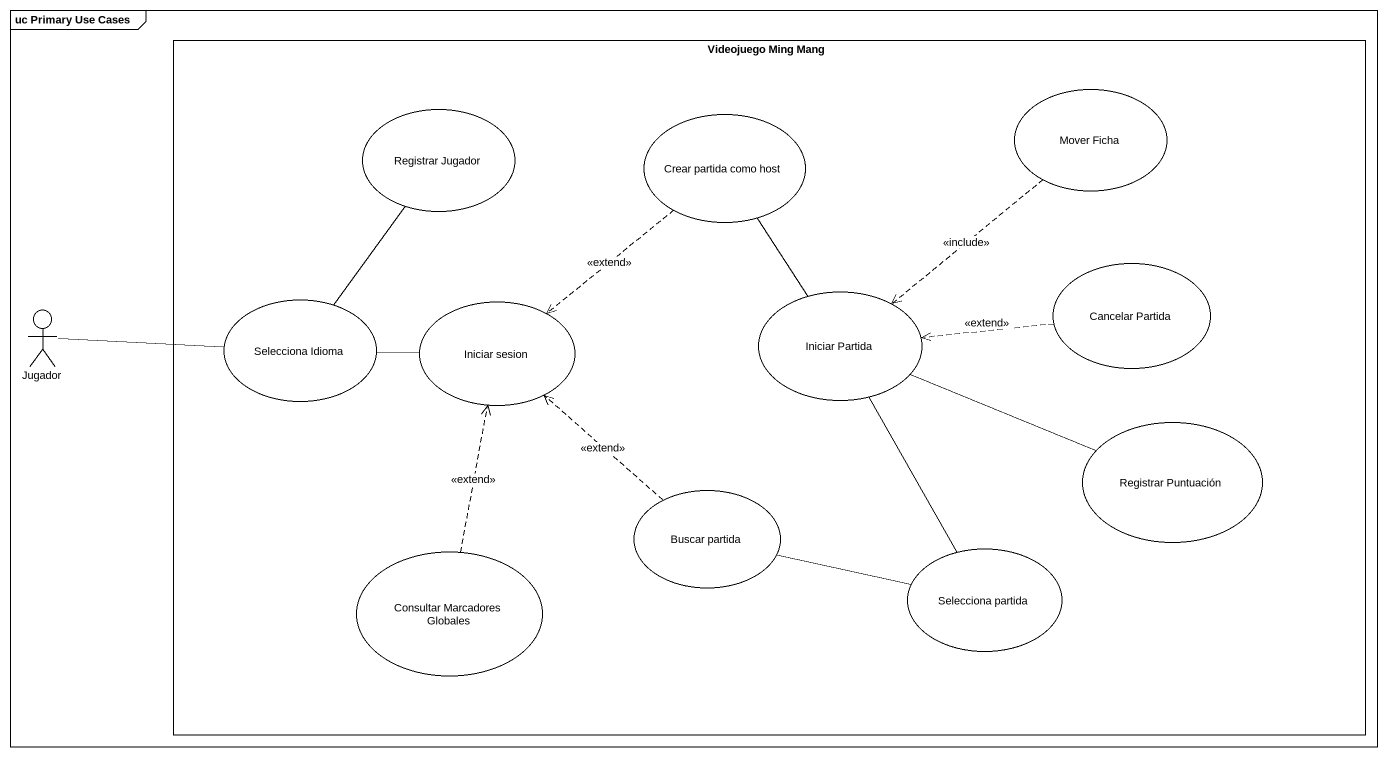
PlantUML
@startuml
mainframe uc Primary Use Cases
rectangle "Videojuego Ming Mang" as Videojuego_Ming_Mang {
  usecase "Mover Ficha" as Mover_Ficha
  usecase "Registrar Jugador" as Registrar_Jugador
  usecase "Crear partida como host" as Crear_partida_como_host
  usecase "Cancelar Partida" as Cancelar_Partida
  usecase "Selecciona Idioma" as Selecciona_Idioma
  usecase "Iniciar sesion" as Iniciar_sesion
  usecase "Iniciar Partida" as Iniciar_Partida
  usecase "Registrar Puntuación" as Registrar_Puntuación
  usecase "Buscar partida" as Buscar_partida
  usecase "Consultar Marcadores Globales" as Consultar_Marcadores
  usecase "Selecciona partida" as Selecciona_partida
}
actor Jugador
Mover_Ficha ..> Iniciar_Partida : <<include>>
Registrar_Jugador -- Selecciona_Idioma
Crear_partida_como_host ..> Iniciar_sesion : <<extend>>
Crear_partida_como_host -- Iniciar_Partida
Cancelar_Partida .left.> Iniciar_Partida : <<extend>>
Jugador -right- Selecciona_Idioma
Selecciona_Idioma -right- Iniciar_sesion
Registrar_Puntuación -left- Iniciar_Partida
Buscar_partida .up.> Iniciar_sesion : <<extend>>
Buscar_partida -right- Selecciona_partida
Consultar_Marcadores .up.> Iniciar_sesion : <<extend>>
Selecciona_partida -up- Iniciar_Partida
@enduml
